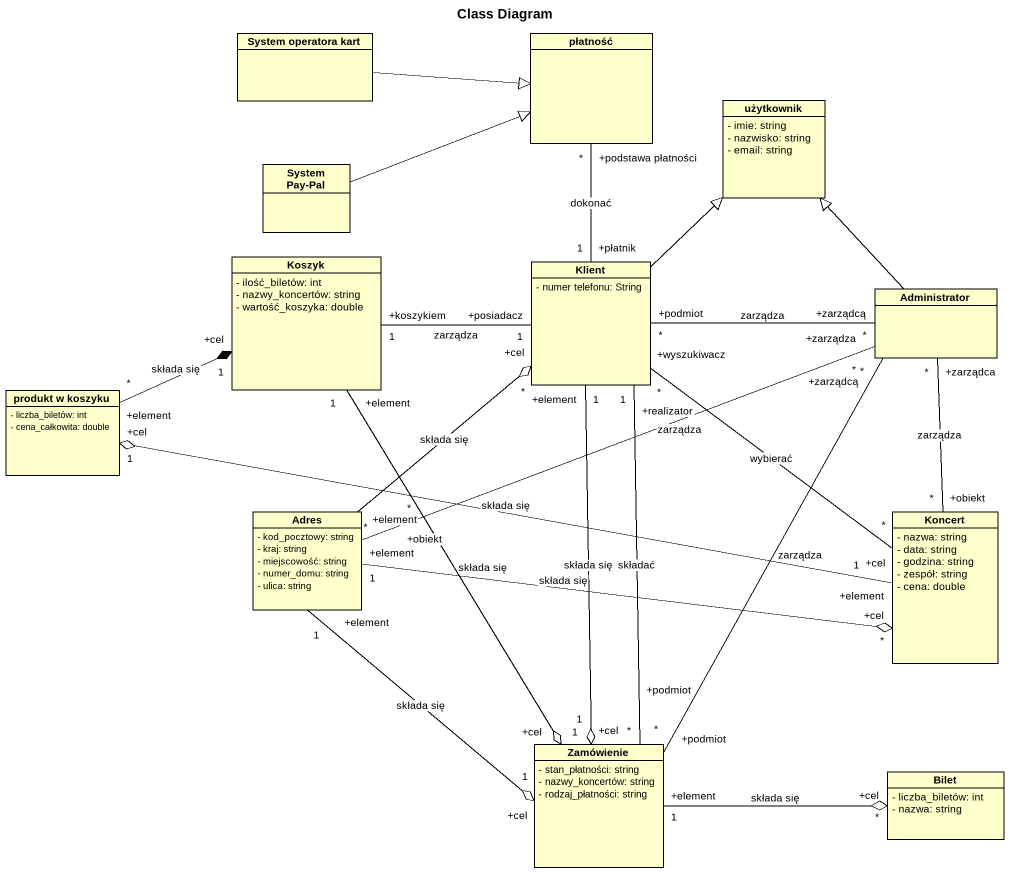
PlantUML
@startuml
title Class Diagram
hide circle
hide empty members
skinparam classAttributeIconSize 0
class "System operatora kart" as System_operatora_kart
class płatność
class użytkownik {
  - imie: string
  - nazwisko: string
  - email: string
}
class "System Pay-Pal" as System_Pay_Pal
class Koszyk {
  - ilość_biletów: int
  - nazwy_koncertów: string
  - wartość_koszyka: double
}
class Klient {
  - numer telefonu: String
}
class Administrator
class "produkt w koszyku" as produkt_w_koszyku {
  - liczba_biletów: int
  - cena_całkowita: double
}
class Adres {
  - kod_pocztowy: string
  - kraj: string
  - miejscowość: string
  - numer_domu: string
  - ulica: string
}
class Koncert {
  - nazwa: string
  - data: string
  - godzina: string
  - zespół: string
  - cena: double
}
class Zamówienie {
  - stan_płatności: string
  - nazwy_koncertów: string
  - rodzaj_płatności: string
}
class Bilet {
  - liczba_biletów: int
  - nazwa: string
}
System_operatora_kart -right-|> płatność
System_Pay_Pal -right-|> płatność
Koszyk "+element\n1" --o "+cel\n1" Zamówienie : składa się
Klient "+płatnik\n1" -up- "+podstawa płatności\n*" płatność : dokonać
Klient -up-|> użytkownik
Klient "+posiadacz\n1" -left- "+koszykiem\n1" Koszyk : zarządza
Klient "+wyszukiwacz\n*" -- "+cel\n*" Koncert : wybierać
Klient "+realizator\n1" -- "+podmiot\n*" Zamówienie : składać
Klient "+element\n1" --o "+cel\n1" Zamówienie : składa się
Administrator -up-|> użytkownik
Administrator "+zarządcą\n*" -left- "+podmiot\n*" Klient : zarządza
Administrator "+zarządza\n*" -left- "+obiekt\n*" Adres : zarządza
Administrator "+zarządca\n*" -- "+obiekt\n*" Koncert : zarządza
Administrator "+zarządcą\n*" -- "+podmiot\n*" Zamówienie : zarządza
produkt_w_koszyku "+element\n*" -right-* "+cel\n1" Koszyk : składa się
Adres "+element\n*" -up-o "+cel\n*" Klient : składa się
Adres "+element\n1" -right-o "+cel\n*" Koncert : składa się
Adres "+element\n1" --o "+cel\n1" Zamówienie : składa się
Koncert "+element\n1" -left-o "+cel\n1" produkt_w_koszyku : składa się
Zamówienie "+element\n1" -right-o "+cel\n*" Bilet : składa się
@enduml
